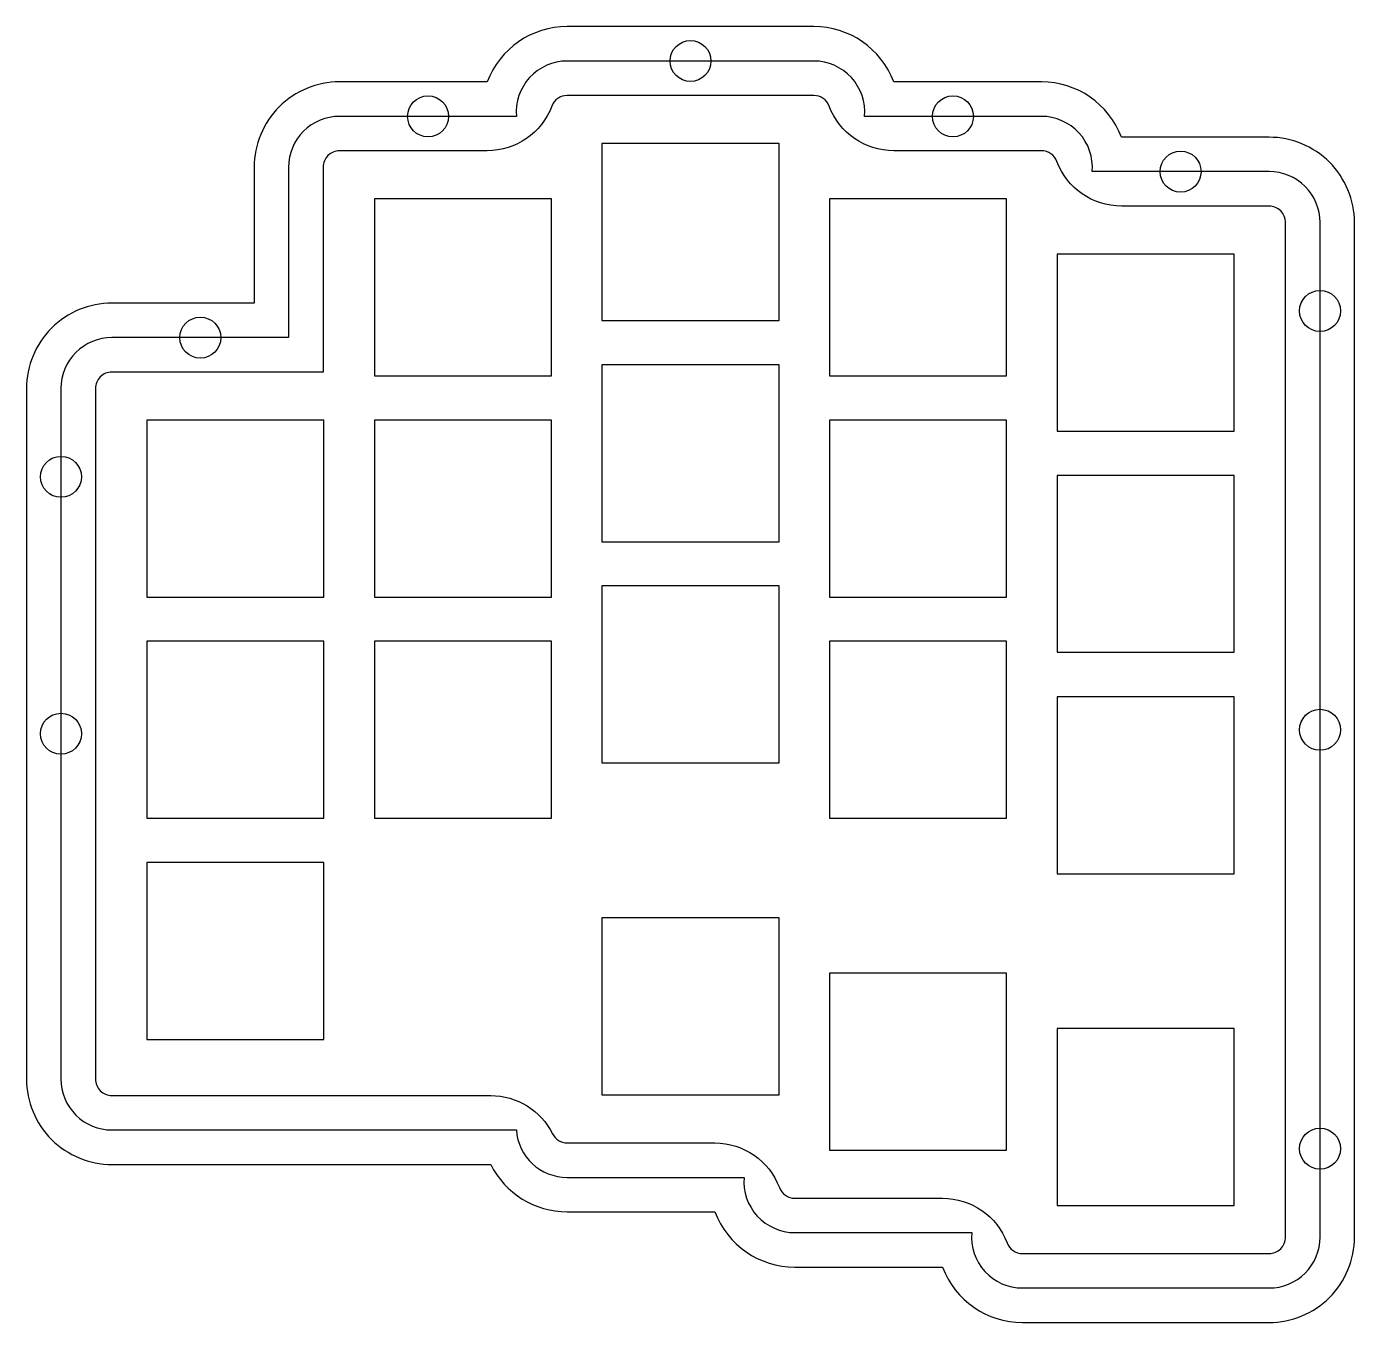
# Model space of a CAD drawing. Header units: millimetres. Extents: x -16 to 89, y -29 to 73.
import ezdxf

# ---------------------------------------------------------------- set-up
doc = ezdxf.new("R2010")
doc.units = ezdxf.units.MM
doc.layers.get('0').update_dxf_attribs({"linetype": 'CONTINUOUS'})

msp = doc.modelspace()

# ---------------------------------------------------------------- linework, layer by layer
for points in [[(20.2, -16.88, 0.284915), (26.25, -20.62), (37.93, -20.62, 0.31242), (44.25, -25), (55.93, -25, 0.31242), (62.25, -29.38), (81.75, -29.38, 0.414214), (88.5, -22.62), (88.5, 57.62, 0.414214), (81.75, 64.37), (70.07, 64.37, 0.31242), (63.75, 68.75), (52.07, 68.75, 0.31242), (45.75, 73.12), (26.25, 73.12, 0.31242), (19.93, 68.75), (8.25, 68.75, 0.414214), (1.5, 62), (1.5, 51.25), (-9.75, 51.25, 0.414214), (-16.5, 44.5), (-16.5, -10.12, 0.414214), (-9.75, -16.88)], [(81.75, -26.65, 0.414214), (85.78, -22.62), (85.78, 57.62, 0.414214), (81.75, 61.65), (67.76, 61.65, 0.439951), (63.75, 66.02), (49.76, 66.02, 0.439951), (45.75, 70.4), (26.25, 70.4, 0.439951), (22.24, 66.02), (8.25, 66.02, 0.414214), (4.22, 62), (4.22, 48.52), (-9.75, 48.52, 0.414214), (-13.78, 44.5), (-13.78, -10.12, 0.414214), (-9.75, -14.15), (22.23, -14.15, 0.394326), (26.25, -17.9), (40.24, -17.9, 0.439951), (44.25, -22.27), (58.24, -22.27, 0.439951), (62.25, -26.65)], [(83.05, 57.62, 0.414214), (81.75, 58.92), (70.07, 58.92, -0.31242), (64.97, 62.46, 0.31242), (63.75, 63.3), (52.07, 63.3, -0.31242), (46.97, 66.83, 0.31242), (45.75, 67.67), (26.25, 67.67, 0.31242), (25.03, 66.83, -0.31242), (19.93, 63.3), (8.25, 63.3, 0.414214), (6.95, 62), (6.95, 45.8), (-9.75, 45.8, 0.414214), (-11.05, 44.5), (-11.05, -10.12, 0.414214), (-9.75, -11.43), (20.2, -11.43, -0.284915), (25.09, -14.45, 0.284915), (26.25, -15.18), (37.93, -15.18, -0.31242), (43.03, -18.71, 0.31242), (44.25, -19.55), (55.93, -19.55, -0.31242), (61.03, -23.08, 0.31242), (62.25, -23.93), (81.75, -23.93, 0.414214), (83.05, -22.62)]]:
    msp.add_lwpolyline(points, format="xyb", close=True)
for points in [[(29, 63.88), (29, 49.88), (43, 49.88), (43, 63.88)], [(11, 59.5), (11, 45.5), (25, 45.5), (25, 59.5)], [(47, 59.5), (47, 45.5), (61, 45.5), (61, 59.5)], [(65, 55.12), (65, 41.12), (79, 41.12), (79, 55.12)], [(29, 46.38), (29, 32.38), (43, 32.38), (43, 46.38)], [(-7, 42), (-7, 28), (7, 28), (7, 42)], [(11, 42), (11, 28), (25, 28), (25, 42)], [(47, 42), (47, 28), (61, 28), (61, 42)], [(65, 37.62), (65, 23.63), (79, 23.63), (79, 37.62)], [(29, 28.88), (29, 14.88), (43, 14.88), (43, 28.88)], [(-7, 24.5), (-7, 10.5), (7, 10.5), (7, 24.5)], [(11, 24.5), (11, 10.5), (25, 10.5), (25, 24.5)], [(47, 24.5), (47, 10.5), (61, 10.5), (61, 24.5)], [(65, 20.12), (65, 6.12), (79, 6.12), (79, 20.12)], [(-7, 7), (-7, -7), (7, -7), (7, 7)], [(29, 2.62), (29, -11.38), (43, -11.38), (43, 2.62)], [(47, -1.75), (47, -15.75), (61, -15.75), (61, -1.75)], [(65, -6.12), (65, -20.12), (79, -20.12), (79, -6.12)]]:
    msp.add_lwpolyline(points, close=True)
for centre in [(36, 70.4), (15.25, 66.02), (56.75, 66.02), (74.75, 61.65), (85.78, 50.63), (-2.76, 48.52), (-13.78, 37.51), (85.78, 17.5), (-13.78, 17.19), (85.78, -15.63)]:
    msp.add_circle(centre, 1.62)

doc.saveas('drawing.dxf')
